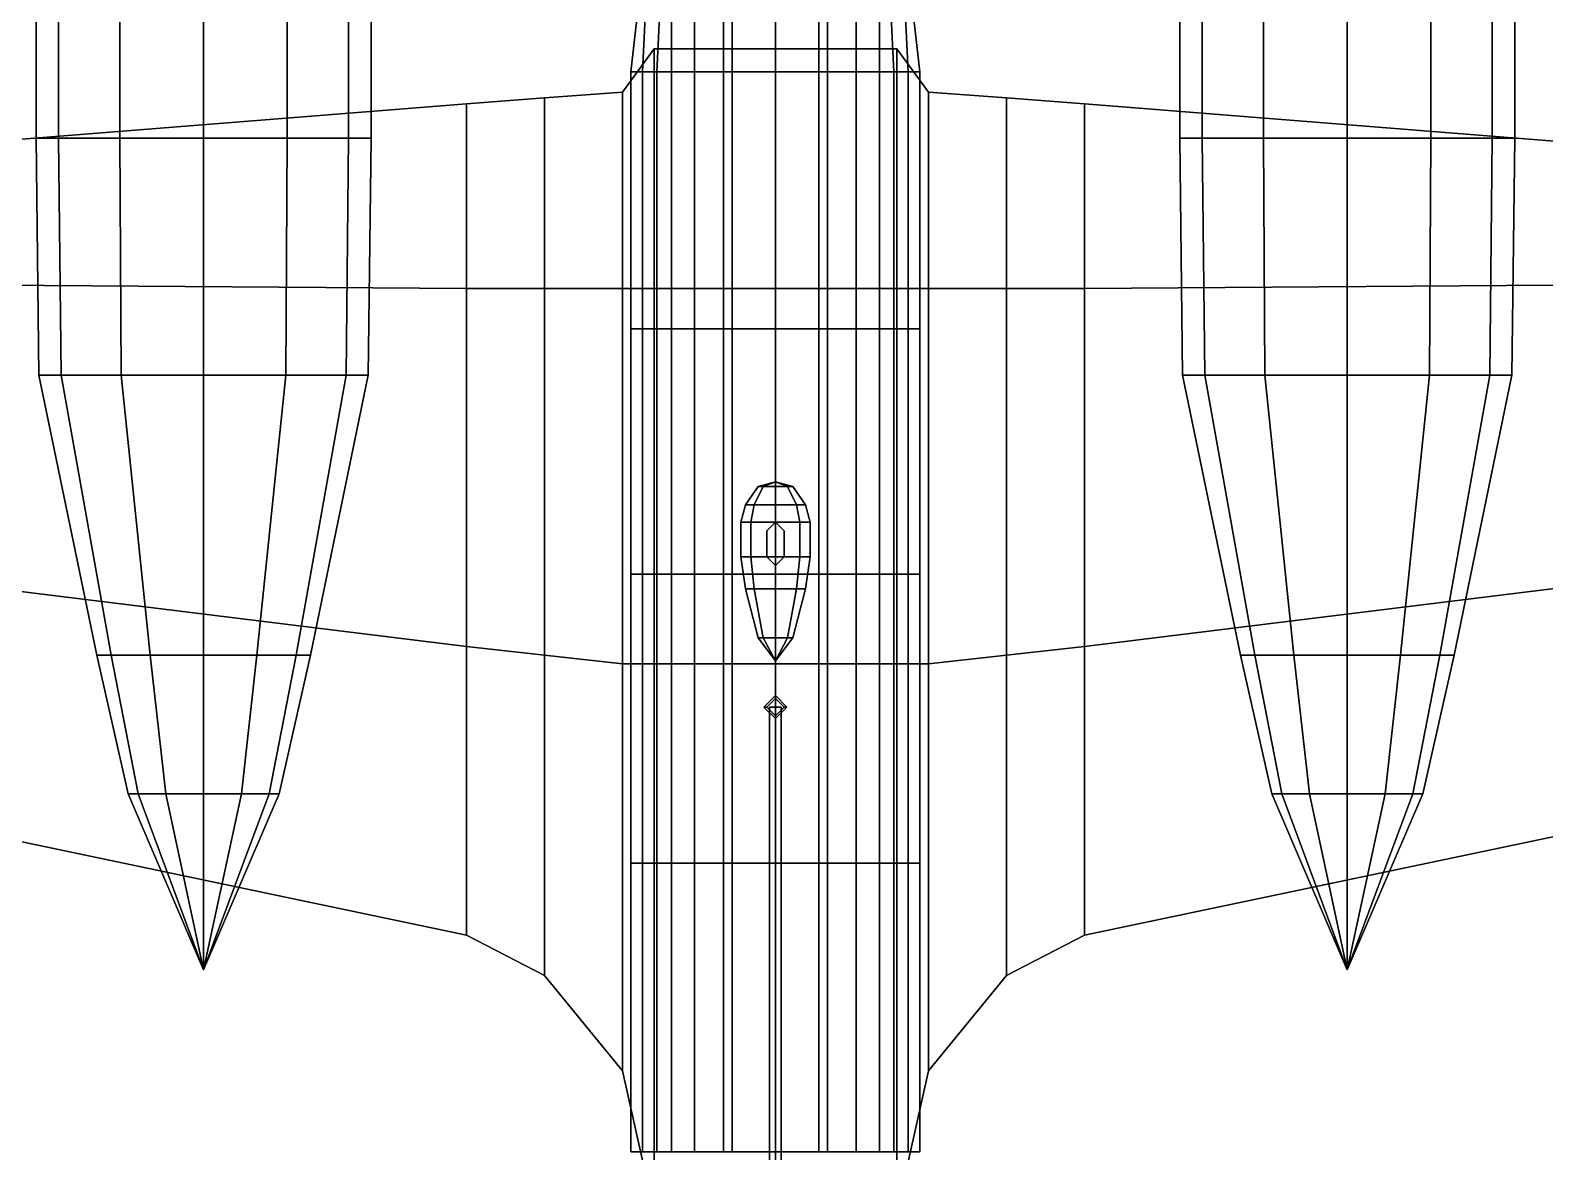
# Model space of a CAD drawing. Header units: millimetres. Extents: x -7.8 to 7.8, y -5.7 to 17.
# Drawn here: x -2.58 to 2.66, y -0.75 to 3.13 of the extents above; entities that cross this region are included whole.
import ezdxf

# ---------------------------------------------------------------- set-up
doc = ezdxf.new("R2010")
doc.units = ezdxf.units.MM
doc.layers.add('wing', color=5, linetype='Continuous')
doc.layers.add('wing2', color=1, linetype='Continuous')

msp = doc.modelspace()

# ---------------------------------------------------------------- linework, layer by layer
for points in [[(-0.5, 2.99, 0.08), (-0.41, 2.99, 0.45), (-0.38, 3.61, 0.31), (-0.43, 3.61, 0.1)], [(-0.46, 2.99, -0.43), (-0.5, 2.99, 0.08), (-0.43, 3.61, 0.1), (-0.43, 3.61, -0.21)], [(-0.36, 2.99, -0.55), (-0.46, 2.99, -0.43), (-0.43, 3.61, -0.21), (-0.36, 3.61, -0.43)], [(-0.41, 2.99, 0.45), (-0.28, 2.99, 0.7), (-0.28, 3.61, 0.48), (-0.38, 3.61, 0.31)], [(-0.18, 2.99, -0.66), (-0.36, 2.99, -0.55), (-0.36, 3.61, -0.43), (-0.18, 3.61, -0.53)], [(-0.28, 2.99, 0.7), (-0.15, 2.99, 0.82), (-0.15, 3.61, 0.55), (-0.28, 3.61, 0.48)], [(0, 2.99, -0.68), (-0.18, 2.99, -0.66), (-0.18, 3.61, -0.53), (0, 3.61, -0.56)], [(-0.15, 2.99, 0.82), (0, 2.99, 0.86), (0, 3.61, 0.57), (-0.15, 3.61, 0.55)], [(0, 3.61, -0.56), (0.18, 3.61, -0.53), (0.18, 2.99, -0.66), (0, 2.99, -0.68)], [(0.15, 3.61, 0.55), (0, 3.61, 0.57), (0, 2.99, 0.86), (0.15, 2.99, 0.82)], [(0.28, 3.61, 0.48), (0.15, 3.61, 0.55), (0.15, 2.99, 0.82), (0.28, 2.99, 0.7)], [(0.18, 3.61, -0.53), (0.36, 3.61, -0.43), (0.36, 2.99, -0.55), (0.18, 2.99, -0.66)], [(0.38, 3.61, 0.31), (0.28, 3.61, 0.48), (0.28, 2.99, 0.7), (0.41, 2.99, 0.45)], [(0.36, 3.61, -0.43), (0.43, 3.61, -0.21), (0.46, 2.99, -0.43), (0.36, 2.99, -0.55)], [(0.43, 3.61, 0.1), (0.38, 3.61, 0.31), (0.41, 2.99, 0.45), (0.5, 2.99, 0.08)], [(0.43, 3.61, -0.21), (0.43, 3.61, 0.1), (0.5, 2.99, 0.08), (0.46, 2.99, -0.43)], [(-0.5, 2.1, 0.04), (-0.41, 2.1, 0.41), (-0.41, 2.99, 0.45), (-0.5, 2.99, 0.08)], [(-0.46, 2.1, -0.47), (-0.5, 2.1, 0.04), (-0.5, 2.99, 0.08), (-0.46, 2.99, -0.43)], [(-0.36, 2.1, -0.59), (-0.46, 2.1, -0.47), (-0.46, 2.99, -0.43), (-0.36, 2.99, -0.55)], [(-0.41, 2.1, 0.41), (-0.28, 2.1, 0.7), (-0.28, 2.99, 0.7), (-0.41, 2.99, 0.45)], [(-0.18, 2.1, -0.7), (-0.36, 2.1, -0.59), (-0.36, 2.99, -0.55), (-0.18, 2.99, -0.66)], [(-0.28, 2.1, 0.7), (-0.15, 2.1, 0.87), (-0.15, 2.99, 0.82), (-0.28, 2.99, 0.7)], [(0, 2.1, -0.72), (-0.18, 2.1, -0.7), (-0.18, 2.99, -0.66), (0, 2.99, -0.68)], [(-0.15, 2.1, 0.87), (0, 2.1, 0.91), (0, 2.99, 0.86), (-0.15, 2.99, 0.82)], [(0.15, 2.99, 0.82), (0, 2.99, 0.86), (0, 2.1, 0.91), (0.15, 2.1, 0.87)], [(0, 2.99, -0.68), (0.18, 2.99, -0.66), (0.18, 2.1, -0.7), (0, 2.1, -0.72)], [(0.28, 2.99, 0.7), (0.15, 2.99, 0.82), (0.15, 2.1, 0.87), (0.28, 2.1, 0.7)], [(0.18, 2.99, -0.66), (0.36, 2.99, -0.55), (0.36, 2.1, -0.59), (0.18, 2.1, -0.7)], [(0.41, 2.99, 0.45), (0.28, 2.99, 0.7), (0.28, 2.1, 0.7), (0.41, 2.1, 0.41)], [(0.36, 2.99, -0.55), (0.46, 2.99, -0.43), (0.46, 2.1, -0.47), (0.36, 2.1, -0.59)], [(0.5, 2.99, 0.08), (0.41, 2.99, 0.45), (0.41, 2.1, 0.41), (0.5, 2.1, 0.04)], [(0.46, 2.99, -0.43), (0.5, 2.99, 0.08), (0.5, 2.1, 0.04), (0.46, 2.1, -0.47)], [(-0.5, 1.25, 0.04), (-0.41, 1.25, 0.41), (-0.41, 2.1, 0.41), (-0.5, 2.1, 0.04)], [(-0.46, 1.25, -0.47), (-0.5, 1.25, 0.04), (-0.5, 2.1, 0.04), (-0.46, 2.1, -0.47)], [(-0.36, 1.25, -0.59), (-0.46, 1.25, -0.47), (-0.46, 2.1, -0.47), (-0.36, 2.1, -0.59)], [(-0.41, 1.25, 0.41), (-0.28, 1.25, 0.7), (-0.28, 2.1, 0.7), (-0.41, 2.1, 0.41)], [(-0.18, 1.25, -0.7), (-0.36, 1.25, -0.59), (-0.36, 2.1, -0.59), (-0.18, 2.1, -0.7)], [(-0.28, 1.25, 0.7), (-0.15, 1.25, 0.87), (-0.15, 2.1, 0.87), (-0.28, 2.1, 0.7)], [(0, 1.25, -0.72), (-0.18, 1.25, -0.7), (-0.18, 2.1, -0.7), (0, 2.1, -0.72)], [(-0.15, 1.25, 0.87), (0, 1.25, 0.91), (0, 2.1, 0.91), (-0.15, 2.1, 0.87)], [(0, 2.1, -0.72), (0.18, 2.1, -0.7), (0.18, 1.25, -0.7), (0, 1.25, -0.72)], [(0.15, 2.1, 0.87), (0, 2.1, 0.91), (0, 1.25, 0.91), (0.15, 1.25, 0.87)], [(0.28, 2.1, 0.7), (0.15, 2.1, 0.87), (0.15, 1.25, 0.87), (0.28, 1.25, 0.7)], [(0.18, 2.1, -0.7), (0.36, 2.1, -0.59), (0.36, 1.25, -0.59), (0.18, 1.25, -0.7)], [(0.41, 2.1, 0.41), (0.28, 2.1, 0.7), (0.28, 1.25, 0.7), (0.41, 1.25, 0.41)], [(0.36, 2.1, -0.59), (0.46, 2.1, -0.47), (0.46, 1.25, -0.47), (0.36, 1.25, -0.59)], [(0.5, 2.1, 0.04), (0.41, 2.1, 0.41), (0.41, 1.25, 0.41), (0.5, 1.25, 0.04)], [(0.46, 2.1, -0.47), (0.5, 2.1, 0.04), (0.5, 1.25, 0.04), (0.46, 1.25, -0.47)], [(-0.06, 1.5539, 1.11), (-0.1039, 1.49, 1.11), (-0.0735, 1.49, 1.1835), (-0.0424, 1.5539, 1.1524)], [(-0.0424, 1.5539, 1.0676), (-0.0735, 1.49, 1.0365), (-0.1039, 1.49, 1.11), (-0.06, 1.5539, 1.11)], [(-0.0424, 1.5539, 1.1524), (-0.0735, 1.49, 1.1835), (0, 1.49, 1.2139), (0, 1.5539, 1.17)], [(0, 1.5539, 1.05), (0, 1.49, 1.0061), (-0.0735, 1.49, 1.0365), (-0.0424, 1.5539, 1.0676)], [(0, 1.57, 1.11), (-0.06, 1.5539, 1.11), (-0.0424, 1.5539, 1.1524), (0, 1.57, 1.11)], [(0, 1.57, 1.11), (-0.0424, 1.5539, 1.0676), (-0.06, 1.5539, 1.11), (0, 1.57, 1.11)], [(0, 1.57, 1.11), (-0.0424, 1.5539, 1.1524), (0, 1.5539, 1.17), (0, 1.57, 1.11)], [(0, 1.57, 1.11), (0, 1.5539, 1.05), (-0.0424, 1.5539, 1.0676), (0, 1.57, 1.11)], [(0, 1.57, 1.11), (0, 1.5539, 1.17), (0.0424, 1.5539, 1.1524), (0, 1.57, 1.11)], [(0, 1.57, 1.11), (0.0424, 1.5539, 1.1524), (0.06, 1.5539, 1.11), (0, 1.57, 1.11)], [(0, 1.57, 1.11), (0.06, 1.5539, 1.11), (0.0424, 1.5539, 1.0676), (0, 1.57, 1.11)], [(0, 1.57, 1.11), (0.0424, 1.5539, 1.0676), (0, 1.5539, 1.05), (0, 1.57, 1.11)], [(0, 1.5539, 1.17), (0, 1.49, 1.2139), (0.0735, 1.49, 1.1835), (0.0424, 1.5539, 1.1524)], [(0.0424, 1.5539, 1.0676), (0.0735, 1.49, 1.0365), (0, 1.49, 1.0061), (0, 1.5539, 1.05)], [(0.0424, 1.5539, 1.1524), (0.0735, 1.49, 1.1835), (0.1039, 1.49, 1.11), (0.06, 1.5539, 1.11)], [(0.06, 1.5539, 1.11), (0.1039, 1.49, 1.11), (0.0735, 1.49, 1.0365), (0.0424, 1.5539, 1.0676)], [(-0.1039, 1.49, 1.11), (-0.12, 1.43, 1.11), (-0.0849, 1.43, 1.1949), (-0.0735, 1.49, 1.1835)], [(-0.0735, 1.49, 1.0365), (-0.0849, 1.43, 1.0251), (-0.12, 1.43, 1.11), (-0.1039, 1.49, 1.11)], [(-0.0735, 1.49, 1.1835), (-0.0849, 1.43, 1.1949), (0, 1.43, 1.23), (0, 1.49, 1.2139)], [(0, 1.49, 1.0061), (0, 1.43, 0.99), (-0.0849, 1.43, 1.0251), (-0.0735, 1.49, 1.0365)], [(0, 1.49, 1.2139), (0, 1.43, 1.23), (0.0849, 1.43, 1.1949), (0.0735, 1.49, 1.1835)], [(0.0735, 1.49, 1.0365), (0.0849, 1.43, 1.0251), (0, 1.43, 0.99), (0, 1.49, 1.0061)], [(0.0735, 1.49, 1.1835), (0.0849, 1.43, 1.1949), (0.12, 1.43, 1.11), (0.1039, 1.49, 1.11)], [(0.1039, 1.49, 1.11), (0.12, 1.43, 1.11), (0.0849, 1.43, 1.0251), (0.0735, 1.49, 1.0365)], [(-0.0849, 1.43, 1.1949), (-0.12, 1.43, 1.11), (-0.12, 1.31, 1.11), (-0.0849, 1.31, 1.1949)], [(-0.12, 1.43, 1.11), (-0.0849, 1.43, 1.0251), (-0.0849, 1.31, 1.0251), (-0.12, 1.31, 1.11)], [(0, 1.43, 1.23), (-0.0849, 1.43, 1.1949), (-0.0849, 1.31, 1.1949), (0, 1.31, 1.23)], [(-0.0849, 1.43, 1.0251), (0, 1.43, 0.99), (0, 1.31, 0.99), (-0.0849, 1.31, 1.0251)], [(0, 1.43, 0.9), (-0.03, 1.4, 0.9), (-0.03, 1.4, 1.01), (0, 1.43, 0.99)], [(0.0849, 1.43, 1.1949), (0, 1.43, 1.23), (0, 1.31, 1.23), (0.0849, 1.31, 1.1949)], [(0, 1.43, 0.99), (0.0849, 1.43, 1.0251), (0.0849, 1.31, 1.0251), (0, 1.31, 0.99)], [(0.03, 1.4, 0.9), (0, 1.43, 0.9), (0, 1.43, 0.99), (0.03, 1.4, 1.01)], [(0.12, 1.43, 1.11), (0.0849, 1.43, 1.1949), (0.0849, 1.31, 1.1949), (0.12, 1.31, 1.11)], [(0.0849, 1.43, 1.0251), (0.12, 1.43, 1.11), (0.12, 1.31, 1.11), (0.0849, 1.31, 1.0251)], [(-0.03, 1.4, 0.9), (-0.03, 1.31, 0.9), (-0.03, 1.31, 1.01), (-0.03, 1.4, 1.01)], [(0.03, 1.31, 0.9), (0.03, 1.4, 0.9), (0.03, 1.4, 1.01), (0.03, 1.31, 1.01)], [(-0.1039, 1.2, 1.11), (-0.12, 1.31, 1.11), (-0.0849, 1.31, 1.0251), (-0.0735, 1.2, 1.0365)], [(-0.0735, 1.2, 1.1835), (-0.0849, 1.31, 1.1949), (-0.12, 1.31, 1.11), (-0.1039, 1.2, 1.11)], [(-0.0735, 1.2, 1.0365), (-0.0849, 1.31, 1.0251), (0, 1.31, 0.99), (0, 1.2, 1.0061)], [(0, 1.2, 1.2139), (0, 1.31, 1.23), (-0.0849, 1.31, 1.1949), (-0.0735, 1.2, 1.1835)], [(-0.03, 1.31, 0.9), (0, 1.28, 0.9), (0, 1.28, 0.9944), (-0.03, 1.31, 1.01)], [(0, 1.2, 1.0061), (0, 1.31, 0.99), (0.0849, 1.31, 1.0251), (0.0735, 1.2, 1.0365)], [(0.0735, 1.2, 1.1835), (0.0849, 1.31, 1.1949), (0, 1.31, 1.23), (0, 1.2, 1.2139)], [(0, 1.28, 0.9), (0.03, 1.31, 0.9), (0.03, 1.31, 1.01), (0, 1.28, 0.9944)], [(0.0735, 1.2, 1.0365), (0.0849, 1.31, 1.0251), (0.12, 1.31, 1.11), (0.1039, 1.2, 1.11)], [(0.1039, 1.2, 1.11), (0.12, 1.31, 1.11), (0.0849, 1.31, 1.1949), (0.0735, 1.2, 1.1835)], [(-0.5, 0.25, 0.05), (-0.41, 0.25, 0.41), (-0.41, 1.25, 0.41), (-0.5, 1.25, 0.04)], [(-0.46, 0.25, -0.39), (-0.5, 0.25, 0.05), (-0.5, 1.25, 0.04), (-0.46, 1.25, -0.47)], [(-0.36, 0.25, -0.51), (-0.46, 0.25, -0.39), (-0.46, 1.25, -0.47), (-0.36, 1.25, -0.59)], [(-0.41, 0.25, 0.41), (-0.28, 0.25, 0.7), (-0.28, 1.25, 0.7), (-0.41, 1.25, 0.41)], [(-0.18, 0.25, -0.62), (-0.36, 0.25, -0.51), (-0.36, 1.25, -0.59), (-0.18, 1.25, -0.7)], [(-0.28, 0.25, 0.7), (-0.15, 0.25, 0.8), (-0.15, 1.25, 0.87), (-0.28, 1.25, 0.7)], [(0, 0.25, -0.64), (-0.18, 0.25, -0.62), (-0.18, 1.25, -0.7), (0, 1.25, -0.72)], [(-0.15, 0.25, 0.8), (0, 0.25, 0.85), (0, 1.25, 0.91), (-0.15, 1.25, 0.87)], [(0.15, 1.25, 0.87), (0, 1.25, 0.91), (0, 0.25, 0.85), (0.15, 0.25, 0.8)], [(0, 1.25, -0.72), (0.18, 1.25, -0.7), (0.18, 0.25, -0.62), (0, 0.25, -0.64)], [(0.28, 1.25, 0.7), (0.15, 1.25, 0.87), (0.15, 0.25, 0.8), (0.28, 0.25, 0.7)], [(0.18, 1.25, -0.7), (0.36, 1.25, -0.59), (0.36, 0.25, -0.51), (0.18, 0.25, -0.62)], [(0.41, 1.25, 0.41), (0.28, 1.25, 0.7), (0.28, 0.25, 0.7), (0.41, 0.25, 0.41)], [(0.36, 1.25, -0.59), (0.46, 1.25, -0.47), (0.46, 0.25, -0.39), (0.36, 0.25, -0.51)], [(0.5, 1.25, 0.04), (0.41, 1.25, 0.41), (0.41, 0.25, 0.41), (0.5, 0.25, 0.05)], [(0.46, 1.25, -0.47), (0.5, 1.25, 0.04), (0.5, 0.25, 0.05), (0.46, 0.25, -0.39)], [(-0.06, 1.03, 1.11), (-0.1039, 1.2, 1.11), (-0.0735, 1.2, 1.0365), (-0.0424, 1.03, 1.0676)], [(-0.0424, 1.03, 1.1524), (-0.0735, 1.2, 1.1835), (-0.1039, 1.2, 1.11), (-0.06, 1.03, 1.11)], [(-0.0424, 1.03, 1.0676), (-0.0735, 1.2, 1.0365), (0, 1.2, 1.0061), (0, 1.03, 1.05)], [(0, 1.03, 1.17), (0, 1.2, 1.2139), (-0.0735, 1.2, 1.1835), (-0.0424, 1.03, 1.1524)], [(0, 1.03, 1.05), (0, 1.2, 1.0061), (0.0735, 1.2, 1.0365), (0.0424, 1.03, 1.0676)], [(0.0424, 1.03, 1.1524), (0.0735, 1.2, 1.1835), (0, 1.2, 1.2139), (0, 1.03, 1.17)], [(0.0424, 1.03, 1.0676), (0.0735, 1.2, 1.0365), (0.1039, 1.2, 1.11), (0.06, 1.03, 1.11)], [(0.06, 1.03, 1.11), (0.1039, 1.2, 1.11), (0.0735, 1.2, 1.1835), (0.0424, 1.03, 1.1524)], [(0, 0.95, 1.11), (-0.06, 1.03, 1.11), (-0.0424, 1.03, 1.0676), (0, 0.95, 1.11)], [(0, 0.95, 1.11), (-0.0424, 1.03, 1.1524), (-0.06, 1.03, 1.11), (0, 0.95, 1.11)], [(0, 0.95, 1.11), (-0.0424, 1.03, 1.0676), (0, 1.03, 1.05), (0, 0.95, 1.11)], [(0, 0.95, 1.11), (0, 1.03, 1.17), (-0.0424, 1.03, 1.1524), (0, 0.95, 1.11)], [(0, 0.95, 1.11), (0, 1.03, 1.05), (0.0424, 1.03, 1.0676), (0, 0.95, 1.11)], [(0, 0.95, 1.11), (0.0424, 1.03, 1.0676), (0.06, 1.03, 1.11), (0, 0.95, 1.11)], [(0, 0.95, 1.11), (0.06, 1.03, 1.11), (0.0424, 1.03, 1.1524), (0, 0.95, 1.11)], [(0, 0.95, 1.11), (0.0424, 1.03, 1.1524), (0, 1.03, 1.17), (0, 0.95, 1.11)], [(0, 0.83, 0.87), (-0.04, 0.79, 0.87), (-0.03, 0.79, 1.59), (0, 0.82, 1.59)], [(-0.04, 0.79, 0.87), (0, 0.75, 0.87), (0, 0.76, 1.59), (-0.03, 0.79, 1.59)], [(0, 0.82, 1.59), (-0.03, 0.79, 1.59), (0, 0.76, 1.59), (0.03, 0.79, 1.59)], [(0, 0.79, 1.59), (-0.02, 0.79, 1.57), (-0.02, -4.5, 1.61), (0, -4.51, 1.63)], [(-0.02, 0.79, 1.57), (0, 0.79, 1.55), (0, -4.48, 1.59), (-0.02, -4.5, 1.61)], [(0.04, 0.79, 0.87), (0, 0.83, 0.87), (0, 0.82, 1.59), (0.03, 0.79, 1.59)], [(0, 0.75, 0.87), (0.04, 0.79, 0.87), (0.03, 0.79, 1.59), (0, 0.76, 1.59)], [(0.02, 0.79, 1.57), (0, 0.79, 1.59), (0, -4.51, 1.63), (0.02, -4.5, 1.61)], [(0, 0.79, 1.55), (0.02, 0.79, 1.57), (0.02, -4.5, 1.61), (0, -4.48, 1.59)], [(-0.5, -0.75, 0.05), (-0.41, -0.75, 0.36), (-0.41, 0.25, 0.41), (-0.5, 0.25, 0.05)], [(-0.46, -0.75, -0.39), (-0.5, -0.75, 0.05), (-0.5, 0.25, 0.05), (-0.46, 0.25, -0.39)], [(-0.36, -0.75, -0.51), (-0.46, -0.75, -0.39), (-0.46, 0.25, -0.39), (-0.36, 0.25, -0.51)], [(-0.41, -0.75, 0.36), (-0.28, -0.75, 0.57), (-0.28, 0.25, 0.7), (-0.41, 0.25, 0.41)], [(-0.18, -0.75, -0.62), (-0.36, -0.75, -0.51), (-0.36, 0.25, -0.51), (-0.18, 0.25, -0.62)], [(-0.28, -0.75, 0.57), (-0.15, -0.75, 0.65), (-0.15, 0.25, 0.8), (-0.28, 0.25, 0.7)], [(0, -0.75, -0.64), (-0.18, -0.75, -0.62), (-0.18, 0.25, -0.62), (0, 0.25, -0.64)], [(-0.15, -0.75, 0.65), (0, -0.75, 0.68), (0, 0.25, 0.85), (-0.15, 0.25, 0.8)], [(0, 0.25, -0.64), (0.18, 0.25, -0.62), (0.18, -0.75, -0.62), (0, -0.75, -0.64)], [(0.15, 0.25, 0.8), (0, 0.25, 0.85), (0, -0.75, 0.68), (0.15, -0.75, 0.65)], [(0.28, 0.25, 0.7), (0.15, 0.25, 0.8), (0.15, -0.75, 0.65), (0.28, -0.75, 0.57)], [(0.18, 0.25, -0.62), (0.36, 0.25, -0.51), (0.36, -0.75, -0.51), (0.18, -0.75, -0.62)], [(0.41, 0.25, 0.41), (0.28, 0.25, 0.7), (0.28, -0.75, 0.57), (0.41, -0.75, 0.36)], [(0.36, 0.25, -0.51), (0.46, 0.25, -0.39), (0.46, -0.75, -0.39), (0.36, -0.75, -0.51)], [(0.5, 0.25, 0.05), (0.41, 0.25, 0.41), (0.41, -0.75, 0.36), (0.5, -0.75, 0.05)], [(0.46, 0.25, -0.39), (0.5, 0.25, 0.05), (0.5, -0.75, 0.05), (0.46, -0.75, -0.39)]]:
    msp.add_3dface(points)
at = {"layer": 'wing'}
for points in [[(1.4777, 3.55, 0.05), (1.4, 3.55, -0.24), (1.4, 2.76, -0.24), (1.4777, 2.76, 0.05)], [(1.4, 3.55, -0.24), (1.4777, 3.55, -0.53), (1.4777, 2.76, -0.53), (1.4, 2.76, -0.24)], [(1.69, 3.55, 0.2623), (1.4777, 3.55, 0.05), (1.4777, 2.76, 0.05), (1.69, 2.76, 0.2623)], [(1.4777, 3.55, -0.53), (1.69, 3.55, -0.7423), (1.69, 2.76, -0.7423), (1.4777, 2.76, -0.53)], [(1.98, 3.55, 0.34), (1.69, 3.55, 0.2623), (1.69, 2.76, 0.2623), (1.98, 2.76, 0.34)], [(1.69, 3.55, -0.7423), (1.98, 3.55, -0.82), (1.98, 2.76, -0.82), (1.69, 2.76, -0.7423)], [(2.27, 3.55, 0.2623), (1.98, 3.55, 0.34), (1.98, 2.76, 0.34), (2.27, 2.76, 0.2623)], [(1.98, 3.55, -0.82), (2.27, 3.55, -0.7423), (2.27, 2.76, -0.7423), (1.98, 2.76, -0.82)], [(2.4823, 3.55, 0.05), (2.27, 3.55, 0.2623), (2.27, 2.76, 0.2623), (2.4823, 2.76, 0.05)], [(2.27, 3.55, -0.7423), (2.4823, 3.55, -0.53), (2.4823, 2.76, -0.53), (2.27, 2.76, -0.7423)], [(2.56, 3.55, -0.24), (2.4823, 3.55, 0.05), (2.4823, 2.76, 0.05), (2.56, 2.76, -0.24)], [(2.4823, 3.55, -0.53), (2.56, 3.55, -0.24), (2.56, 2.76, -0.24), (2.4823, 2.76, -0.53)], [(0, 2.24, -0.02), (0.42, 2.24, -0.02), (0.42, 3.07, -0.31), (0, 3.07, -0.29)], [(0, 3.07, -0.29), (0.42, 3.07, -0.31), (0.42, 2.24, -0.57), (0, 2.24, -0.51)], [(0.42, 2.24, -0.02), (0.53, 2.24, -0.07), (0.53, 2.92, -0.29), (0.42, 3.07, -0.31)], [(0.42, 3.07, -0.31), (0.53, 2.92, -0.29), (0.53, 2.24, -0.51), (0.42, 2.24, -0.57)], [(0.53, 2.24, -0.07), (0.8, 2.24, -0.05), (0.8, 2.9, -0.25), (0.53, 2.92, -0.29)], [(0.53, 2.92, -0.29), (0.8, 2.9, -0.25), (0.8, 2.24, -0.47), (0.53, 2.24, -0.51)], [(0.8, 2.24, -0.05), (1.07, 2.24, -0.02), (1.07, 2.88, -0.23), (0.8, 2.9, -0.25)], [(0.8, 2.9, -0.25), (1.07, 2.88, -0.23), (1.07, 2.24, -0.42), (0.8, 2.24, -0.47)], [(1.07, 2.24, -0.02), (3.83, 2.26, 0.21), (3.83, 2.66, 0.06), (1.07, 2.88, -0.23)], [(1.07, 2.88, -0.23), (3.83, 2.66, 0.06), (3.83, 2.26, -0.08), (1.07, 2.24, -0.42)], [(1.4777, 2.76, 0.05), (1.4, 2.76, -0.24), (1.41, 1.94, -0.24), (1.4864, 1.94, 0.045)], [(1.4, 2.76, -0.24), (1.4777, 2.76, -0.53), (1.4864, 1.94, -0.525), (1.41, 1.94, -0.24)], [(1.69, 2.76, 0.2623), (1.4777, 2.76, 0.05), (1.4864, 1.94, 0.045), (1.695, 1.94, 0.2536)], [(1.4777, 2.76, -0.53), (1.69, 2.76, -0.7423), (1.695, 1.94, -0.7336), (1.4864, 1.94, -0.525)], [(1.98, 2.76, 0.34), (1.69, 2.76, 0.2623), (1.695, 1.94, 0.2536), (1.98, 1.94, 0.33)], [(1.69, 2.76, -0.7423), (1.98, 2.76, -0.82), (1.98, 1.94, -0.81), (1.695, 1.94, -0.7336)], [(2.27, 2.76, 0.2623), (1.98, 2.76, 0.34), (1.98, 1.94, 0.33), (2.265, 1.94, 0.2536)], [(1.98, 2.76, -0.82), (2.27, 2.76, -0.7423), (2.265, 1.94, -0.7336), (1.98, 1.94, -0.81)], [(2.4823, 2.76, 0.05), (2.27, 2.76, 0.2623), (2.265, 1.94, 0.2536), (2.4736, 1.94, 0.045)], [(2.27, 2.76, -0.7423), (2.4823, 2.76, -0.53), (2.4736, 1.94, -0.525), (2.265, 1.94, -0.7336)], [(2.56, 2.76, -0.24), (2.4823, 2.76, 0.05), (2.4736, 1.94, 0.045), (2.55, 1.94, -0.24)], [(2.4823, 2.76, -0.53), (2.56, 2.76, -0.24), (2.55, 1.94, -0.24), (2.4736, 1.94, -0.525)], [(1.07, 1, -0.02), (3.83, 1.34, 0.21), (3.83, 2.26, 0.21), (1.07, 2.24, -0.02)], [(3.83, 2.26, -0.08), (3.83, 1.34, -0.08), (1.07, 1, -0.42), (1.07, 2.24, -0.42)], [(0, 0.94, -0.02), (0.42, 0.94, -0.02), (0.42, 2.24, -0.02), (0, 2.24, -0.02)], [(0.42, 2.24, -0.57), (0.42, 0.94, -0.57), (0, 0.94, -0.51), (0, 2.24, -0.51)], [(0.42, 0.94, -0.02), (0.53, 0.94, -0.07), (0.53, 2.24, -0.07), (0.42, 2.24, -0.02)], [(0.53, 2.24, -0.51), (0.53, 0.94, -0.51), (0.42, 0.94, -0.57), (0.42, 2.24, -0.57)], [(0.53, 0.94, -0.07), (0.8, 0.97, -0.05), (0.8, 2.24, -0.05), (0.53, 2.24, -0.07)], [(0.8, 2.24, -0.47), (0.8, 0.97, -0.47), (0.53, 0.94, -0.51), (0.53, 2.24, -0.51)], [(0.8, 0.97, -0.05), (1.07, 1, -0.02), (1.07, 2.24, -0.02), (0.8, 2.24, -0.05)], [(1.07, 2.24, -0.42), (1.07, 1, -0.42), (0.8, 0.97, -0.47), (0.8, 2.24, -0.47)], [(1.4864, 1.94, 0.045), (1.41, 1.94, -0.24), (1.61, 0.97, -0.24), (1.6596, 0.97, -0.055)], [(1.41, 1.94, -0.24), (1.4864, 1.94, -0.525), (1.6596, 0.97, -0.425), (1.61, 0.97, -0.24)], [(1.695, 1.94, 0.2536), (1.4864, 1.94, 0.045), (1.6596, 0.97, -0.055), (1.795, 0.97, 0.0804)], [(1.4864, 1.94, -0.525), (1.695, 1.94, -0.7336), (1.795, 0.97, -0.5604), (1.6596, 0.97, -0.425)], [(1.98, 1.94, 0.33), (1.695, 1.94, 0.2536), (1.795, 0.97, 0.0804), (1.98, 0.97, 0.13)], [(1.695, 1.94, -0.7336), (1.98, 1.94, -0.81), (1.98, 0.97, -0.61), (1.795, 0.97, -0.5604)], [(2.265, 1.94, 0.2536), (1.98, 1.94, 0.33), (1.98, 0.97, 0.13), (2.165, 0.97, 0.0804)], [(1.98, 1.94, -0.81), (2.265, 1.94, -0.7336), (2.165, 0.97, -0.5604), (1.98, 0.97, -0.61)], [(2.4736, 1.94, 0.045), (2.265, 1.94, 0.2536), (2.165, 0.97, 0.0804), (2.3004, 0.97, -0.055)], [(2.265, 1.94, -0.7336), (2.4736, 1.94, -0.525), (2.3004, 0.97, -0.425), (2.165, 0.97, -0.5604)], [(2.55, 1.94, -0.24), (2.4736, 1.94, 0.045), (2.3004, 0.97, -0.055), (2.35, 0.97, -0.24)], [(2.4736, 1.94, -0.525), (2.55, 1.94, -0.24), (2.35, 0.97, -0.24), (2.3004, 0.97, -0.425)], [(1.07, 0, -0.23), (3.83, 0.58, 0.06), (3.83, 1.34, 0.21), (1.07, 1, -0.02)], [(1.07, 1, -0.42), (3.83, 1.34, -0.08), (3.83, 0.58, 0.06), (1.07, 0, -0.23)], [(0.8, -0.14, -0.25), (1.07, 0, -0.23), (1.07, 1, -0.02), (0.8, 0.97, -0.05)], [(0.8, 0.97, -0.47), (1.07, 1, -0.42), (1.07, 0, -0.23), (0.8, -0.14, -0.25)], [(0.53, -0.47, -0.29), (0.8, -0.14, -0.25), (0.8, 0.97, -0.05), (0.53, 0.94, -0.07)], [(0.53, 0.94, -0.51), (0.8, 0.97, -0.47), (0.8, -0.14, -0.25), (0.53, -0.47, -0.29)], [(1.7184, 0.49, -0.24), (1.61, 0.97, -0.24), (1.6596, 0.97, -0.425), (1.7534, 0.49, -0.3708)], [(1.7534, 0.49, -0.1092), (1.6596, 0.97, -0.055), (1.61, 0.97, -0.24), (1.7184, 0.49, -0.24)], [(1.7534, 0.49, -0.3708), (1.6596, 0.97, -0.425), (1.795, 0.97, -0.5604), (1.8492, 0.49, -0.4666)], [(1.8492, 0.49, -0.0134), (1.795, 0.97, 0.0804), (1.6596, 0.97, -0.055), (1.7534, 0.49, -0.1092)], [(1.8492, 0.49, -0.4666), (1.795, 0.97, -0.5604), (1.98, 0.97, -0.61), (1.98, 0.49, -0.5016)], [(1.98, 0.49, 0.0216), (1.98, 0.97, 0.13), (1.795, 0.97, 0.0804), (1.8492, 0.49, -0.0134)], [(1.98, 0.49, -0.5016), (1.98, 0.97, -0.61), (2.165, 0.97, -0.5604), (2.1108, 0.49, -0.4666)], [(2.1108, 0.49, -0.0134), (2.165, 0.97, 0.0804), (1.98, 0.97, 0.13), (1.98, 0.49, 0.0216)], [(2.1108, 0.49, -0.4666), (2.165, 0.97, -0.5604), (2.3004, 0.97, -0.425), (2.2066, 0.49, -0.3708)], [(2.2066, 0.49, -0.1092), (2.3004, 0.97, -0.055), (2.165, 0.97, 0.0804), (2.1108, 0.49, -0.0134)], [(2.2066, 0.49, -0.3708), (2.3004, 0.97, -0.425), (2.35, 0.97, -0.24), (2.2416, 0.49, -0.24)], [(2.2416, 0.49, -0.24), (2.35, 0.97, -0.24), (2.3004, 0.97, -0.055), (2.2066, 0.49, -0.1092)], [(0, -0.96, -0.29), (0.42, -0.96, -0.31), (0.42, 0.94, -0.02), (0, 0.94, -0.02)], [(0, 0.94, -0.51), (0.42, 0.94, -0.57), (0.42, -0.96, -0.31), (0, -0.96, -0.29)], [(0.42, -0.96, -0.31), (0.53, -0.47, -0.29), (0.53, 0.94, -0.07), (0.42, 0.94, -0.02)], [(0.42, 0.94, -0.57), (0.53, 0.94, -0.51), (0.53, -0.47, -0.29), (0.42, -0.96, -0.31)], [(1.98, -0.12, -0.24), (1.7184, 0.49, -0.24), (1.7534, 0.49, -0.3708), (1.98, -0.12, -0.24)], [(1.98, -0.12, -0.24), (1.7534, 0.49, -0.1092), (1.7184, 0.49, -0.24), (1.98, -0.12, -0.24)], [(1.98, -0.12, -0.24), (1.7534, 0.49, -0.3708), (1.8492, 0.49, -0.4666), (1.98, -0.12, -0.24)], [(1.98, -0.12, -0.24), (1.8492, 0.49, -0.0134), (1.7534, 0.49, -0.1092), (1.98, -0.12, -0.24)], [(1.98, -0.12, -0.24), (1.8492, 0.49, -0.4666), (1.98, 0.49, -0.5016), (1.98, -0.12, -0.24)], [(1.98, -0.12, -0.24), (1.98, 0.49, 0.0216), (1.8492, 0.49, -0.0134), (1.98, -0.12, -0.24)], [(1.98, -0.12, -0.24), (1.98, 0.49, -0.5016), (2.1108, 0.49, -0.4666), (1.98, -0.12, -0.24)], [(1.98, -0.12, -0.24), (2.1108, 0.49, -0.4666), (2.2066, 0.49, -0.3708), (1.98, -0.12, -0.24)], [(1.98, -0.12, -0.24), (2.2066, 0.49, -0.3708), (2.2416, 0.49, -0.24), (1.98, -0.12, -0.24)], [(1.98, -0.12, -0.24), (2.2416, 0.49, -0.24), (2.2066, 0.49, -0.1092), (1.98, -0.12, -0.24)], [(1.98, -0.12, -0.24), (2.2066, 0.49, -0.1092), (2.1108, 0.49, -0.0134), (1.98, -0.12, -0.24)], [(1.98, -0.12, -0.24), (2.1108, 0.49, -0.0134), (1.98, 0.49, 0.0216), (1.98, -0.12, -0.24)]]:
    msp.add_3dface(points, dxfattribs=at)
at = {"layer": 'wing2'}
for points in [[(-2.4823, 3.55, -0.53), (-2.56, 3.55, -0.24), (-2.56, 2.76, -0.24), (-2.4823, 2.76, -0.53)], [(-2.56, 3.55, -0.24), (-2.4823, 3.55, 0.05), (-2.4823, 2.76, 0.05), (-2.56, 2.76, -0.24)], [(-2.27, 3.55, -0.7423), (-2.4823, 3.55, -0.53), (-2.4823, 2.76, -0.53), (-2.27, 2.76, -0.7423)], [(-2.4823, 3.55, 0.05), (-2.27, 3.55, 0.2623), (-2.27, 2.76, 0.2623), (-2.4823, 2.76, 0.05)], [(-1.98, 3.55, -0.82), (-2.27, 3.55, -0.7423), (-2.27, 2.76, -0.7423), (-1.98, 2.76, -0.82)], [(-2.27, 3.55, 0.2623), (-1.98, 3.55, 0.34), (-1.98, 2.76, 0.34), (-2.27, 2.76, 0.2623)], [(-1.69, 3.55, -0.7423), (-1.98, 3.55, -0.82), (-1.98, 2.76, -0.82), (-1.69, 2.76, -0.7423)], [(-1.98, 3.55, 0.34), (-1.69, 3.55, 0.2623), (-1.69, 2.76, 0.2623), (-1.98, 2.76, 0.34)], [(-1.69, 3.55, 0.2623), (-1.4777, 3.55, 0.05), (-1.4777, 2.76, 0.05), (-1.69, 2.76, 0.2623)], [(-1.4777, 3.55, -0.53), (-1.69, 3.55, -0.7423), (-1.69, 2.76, -0.7423), (-1.4777, 2.76, -0.53)], [(-1.4, 3.55, -0.24), (-1.4777, 3.55, -0.53), (-1.4777, 2.76, -0.53), (-1.4, 2.76, -0.24)], [(-1.4777, 3.55, 0.05), (-1.4, 3.55, -0.24), (-1.4, 2.76, -0.24), (-1.4777, 2.76, 0.05)], [(-0.42, 3.07, -0.31), (-0.53, 2.92, -0.29), (-0.53, 2.24, -0.51), (-0.42, 2.24, -0.57)], [(-0.42, 2.24, -0.02), (-0.53, 2.24, -0.07), (-0.53, 2.92, -0.29), (-0.42, 3.07, -0.31)], [(0, 3.07, -0.29), (-0.42, 3.07, -0.31), (-0.42, 2.24, -0.57), (0, 2.24, -0.51)], [(0, 2.24, -0.02), (-0.42, 2.24, -0.02), (-0.42, 3.07, -0.31), (0, 3.07, -0.29)], [(-0.8, 2.9, -0.25), (-1.07, 2.88, -0.23), (-1.07, 2.24, -0.42), (-0.8, 2.24, -0.47)], [(-0.8, 2.24, -0.05), (-1.07, 2.24, -0.02), (-1.07, 2.88, -0.23), (-0.8, 2.9, -0.25)], [(-0.53, 2.92, -0.29), (-0.8, 2.9, -0.25), (-0.8, 2.24, -0.47), (-0.53, 2.24, -0.51)], [(-0.53, 2.24, -0.07), (-0.8, 2.24, -0.05), (-0.8, 2.9, -0.25), (-0.53, 2.92, -0.29)], [(-1.07, 2.88, -0.23), (-3.83, 2.66, 0.06), (-3.83, 2.26, -0.08), (-1.07, 2.24, -0.42)], [(-1.07, 2.24, -0.02), (-3.83, 2.26, 0.21), (-3.83, 2.66, 0.06), (-1.07, 2.88, -0.23)], [(-2.4823, 2.76, -0.53), (-2.56, 2.76, -0.24), (-2.55, 1.94, -0.24), (-2.4736, 1.94, -0.525)], [(-2.56, 2.76, -0.24), (-2.4823, 2.76, 0.05), (-2.4736, 1.94, 0.045), (-2.55, 1.94, -0.24)], [(-2.27, 2.76, -0.7423), (-2.4823, 2.76, -0.53), (-2.4736, 1.94, -0.525), (-2.265, 1.94, -0.7336)], [(-2.4823, 2.76, 0.05), (-2.27, 2.76, 0.2623), (-2.265, 1.94, 0.2536), (-2.4736, 1.94, 0.045)], [(-1.98, 2.76, -0.82), (-2.27, 2.76, -0.7423), (-2.265, 1.94, -0.7336), (-1.98, 1.94, -0.81)], [(-2.27, 2.76, 0.2623), (-1.98, 2.76, 0.34), (-1.98, 1.94, 0.33), (-2.265, 1.94, 0.2536)], [(-1.69, 2.76, -0.7423), (-1.98, 2.76, -0.82), (-1.98, 1.94, -0.81), (-1.695, 1.94, -0.7336)], [(-1.98, 2.76, 0.34), (-1.69, 2.76, 0.2623), (-1.695, 1.94, 0.2536), (-1.98, 1.94, 0.33)], [(-1.69, 2.76, 0.2623), (-1.4777, 2.76, 0.05), (-1.4864, 1.94, 0.045), (-1.695, 1.94, 0.2536)], [(-1.4777, 2.76, -0.53), (-1.69, 2.76, -0.7423), (-1.695, 1.94, -0.7336), (-1.4864, 1.94, -0.525)], [(-1.4, 2.76, -0.24), (-1.4777, 2.76, -0.53), (-1.4864, 1.94, -0.525), (-1.41, 1.94, -0.24)], [(-1.4777, 2.76, 0.05), (-1.4, 2.76, -0.24), (-1.41, 1.94, -0.24), (-1.4864, 1.94, 0.045)], [(-3.83, 2.26, -0.08), (-3.83, 1.34, -0.08), (-1.07, 1, -0.42), (-1.07, 2.24, -0.42)], [(-1.07, 1, -0.02), (-3.83, 1.34, 0.21), (-3.83, 2.26, 0.21), (-1.07, 2.24, -0.02)], [(-1.07, 2.24, -0.42), (-1.07, 1, -0.42), (-0.8, 0.97, -0.47), (-0.8, 2.24, -0.47)], [(-0.8, 0.97, -0.05), (-1.07, 1, -0.02), (-1.07, 2.24, -0.02), (-0.8, 2.24, -0.05)], [(-0.8, 2.24, -0.47), (-0.8, 0.97, -0.47), (-0.53, 0.94, -0.51), (-0.53, 2.24, -0.51)], [(-0.53, 0.94, -0.07), (-0.8, 0.97, -0.05), (-0.8, 2.24, -0.05), (-0.53, 2.24, -0.07)], [(-0.53, 2.24, -0.51), (-0.53, 0.94, -0.51), (-0.42, 0.94, -0.57), (-0.42, 2.24, -0.57)], [(-0.42, 0.94, -0.02), (-0.53, 0.94, -0.07), (-0.53, 2.24, -0.07), (-0.42, 2.24, -0.02)], [(-0.42, 2.24, -0.57), (-0.42, 0.94, -0.57), (0, 0.94, -0.51), (0, 2.24, -0.51)], [(0, 0.94, -0.02), (-0.42, 0.94, -0.02), (-0.42, 2.24, -0.02), (0, 2.24, -0.02)], [(-2.4736, 1.94, -0.525), (-2.55, 1.94, -0.24), (-2.35, 0.97, -0.24), (-2.3004, 0.97, -0.425)], [(-2.55, 1.94, -0.24), (-2.4736, 1.94, 0.045), (-2.3004, 0.97, -0.055), (-2.35, 0.97, -0.24)], [(-2.265, 1.94, -0.7336), (-2.4736, 1.94, -0.525), (-2.3004, 0.97, -0.425), (-2.165, 0.97, -0.5604)], [(-2.4736, 1.94, 0.045), (-2.265, 1.94, 0.2536), (-2.165, 0.97, 0.0804), (-2.3004, 0.97, -0.055)], [(-1.98, 1.94, -0.81), (-2.265, 1.94, -0.7336), (-2.165, 0.97, -0.5604), (-1.98, 0.97, -0.61)], [(-2.265, 1.94, 0.2536), (-1.98, 1.94, 0.33), (-1.98, 0.97, 0.13), (-2.165, 0.97, 0.0804)], [(-1.695, 1.94, -0.7336), (-1.98, 1.94, -0.81), (-1.98, 0.97, -0.61), (-1.795, 0.97, -0.5604)], [(-1.98, 1.94, 0.33), (-1.695, 1.94, 0.2536), (-1.795, 0.97, 0.0804), (-1.98, 0.97, 0.13)], [(-1.4864, 1.94, -0.525), (-1.695, 1.94, -0.7336), (-1.795, 0.97, -0.5604), (-1.6596, 0.97, -0.425)], [(-1.695, 1.94, 0.2536), (-1.4864, 1.94, 0.045), (-1.6596, 0.97, -0.055), (-1.795, 0.97, 0.0804)], [(-1.41, 1.94, -0.24), (-1.4864, 1.94, -0.525), (-1.6596, 0.97, -0.425), (-1.61, 0.97, -0.24)], [(-1.4864, 1.94, 0.045), (-1.41, 1.94, -0.24), (-1.61, 0.97, -0.24), (-1.6596, 0.97, -0.055)], [(-1.07, 1, -0.42), (-3.83, 1.34, -0.08), (-3.83, 0.58, 0.06), (-1.07, 0, -0.23)], [(-1.07, 0, -0.23), (-3.83, 0.58, 0.06), (-3.83, 1.34, 0.21), (-1.07, 1, -0.02)], [(-0.8, 0.97, -0.47), (-1.07, 1, -0.42), (-1.07, 0, -0.23), (-0.8, -0.14, -0.25)], [(-0.8, -0.14, -0.25), (-1.07, 0, -0.23), (-1.07, 1, -0.02), (-0.8, 0.97, -0.05)], [(-2.2416, 0.49, -0.24), (-2.35, 0.97, -0.24), (-2.3004, 0.97, -0.055), (-2.2066, 0.49, -0.1092)], [(-2.2066, 0.49, -0.3708), (-2.3004, 0.97, -0.425), (-2.35, 0.97, -0.24), (-2.2416, 0.49, -0.24)], [(-2.2066, 0.49, -0.1092), (-2.3004, 0.97, -0.055), (-2.165, 0.97, 0.0804), (-2.1108, 0.49, -0.0134)], [(-2.1108, 0.49, -0.4666), (-2.165, 0.97, -0.5604), (-2.3004, 0.97, -0.425), (-2.2066, 0.49, -0.3708)], [(-2.1108, 0.49, -0.0134), (-2.165, 0.97, 0.0804), (-1.98, 0.97, 0.13), (-1.98, 0.49, 0.0216)], [(-1.98, 0.49, -0.5016), (-1.98, 0.97, -0.61), (-2.165, 0.97, -0.5604), (-2.1108, 0.49, -0.4666)], [(-1.98, 0.49, 0.0216), (-1.98, 0.97, 0.13), (-1.795, 0.97, 0.0804), (-1.8492, 0.49, -0.0134)], [(-1.8492, 0.49, -0.4666), (-1.795, 0.97, -0.5604), (-1.98, 0.97, -0.61), (-1.98, 0.49, -0.5016)], [(-1.8492, 0.49, -0.0134), (-1.795, 0.97, 0.0804), (-1.6596, 0.97, -0.055), (-1.7534, 0.49, -0.1092)], [(-1.7534, 0.49, -0.3708), (-1.6596, 0.97, -0.425), (-1.795, 0.97, -0.5604), (-1.8492, 0.49, -0.4666)], [(-1.7534, 0.49, -0.1092), (-1.6596, 0.97, -0.055), (-1.61, 0.97, -0.24), (-1.7184, 0.49, -0.24)], [(-1.7184, 0.49, -0.24), (-1.61, 0.97, -0.24), (-1.6596, 0.97, -0.425), (-1.7534, 0.49, -0.3708)], [(-0.53, 0.94, -0.51), (-0.8, 0.97, -0.47), (-0.8, -0.14, -0.25), (-0.53, -0.47, -0.29)], [(-0.53, -0.47, -0.29), (-0.8, -0.14, -0.25), (-0.8, 0.97, -0.05), (-0.53, 0.94, -0.07)], [(-0.42, 0.94, -0.57), (-0.53, 0.94, -0.51), (-0.53, -0.47, -0.29), (-0.42, -0.96, -0.31)], [(-0.42, -0.96, -0.31), (-0.53, -0.47, -0.29), (-0.53, 0.94, -0.07), (-0.42, 0.94, -0.02)], [(0, 0.94, -0.51), (-0.42, 0.94, -0.57), (-0.42, -0.96, -0.31), (0, -0.96, -0.29)], [(0, -0.96, -0.29), (-0.42, -0.96, -0.31), (-0.42, 0.94, -0.02), (0, 0.94, -0.02)], [(-1.98, -0.12, -0.24), (-2.2416, 0.49, -0.24), (-2.2066, 0.49, -0.1092), (-1.98, -0.12, -0.24)], [(-1.98, -0.12, -0.24), (-2.2066, 0.49, -0.3708), (-2.2416, 0.49, -0.24), (-1.98, -0.12, -0.24)], [(-1.98, -0.12, -0.24), (-2.2066, 0.49, -0.1092), (-2.1108, 0.49, -0.0134), (-1.98, -0.12, -0.24)], [(-1.98, -0.12, -0.24), (-2.1108, 0.49, -0.4666), (-2.2066, 0.49, -0.3708), (-1.98, -0.12, -0.24)], [(-1.98, -0.12, -0.24), (-2.1108, 0.49, -0.0134), (-1.98, 0.49, 0.0216), (-1.98, -0.12, -0.24)], [(-1.98, -0.12, -0.24), (-1.98, 0.49, -0.5016), (-2.1108, 0.49, -0.4666), (-1.98, -0.12, -0.24)], [(-1.98, -0.12, -0.24), (-1.7534, 0.49, -0.1092), (-1.7184, 0.49, -0.24), (-1.98, -0.12, -0.24)], [(-1.98, -0.12, -0.24), (-1.8492, 0.49, -0.0134), (-1.7534, 0.49, -0.1092), (-1.98, -0.12, -0.24)], [(-1.98, -0.12, -0.24), (-1.98, 0.49, 0.0216), (-1.8492, 0.49, -0.0134), (-1.98, -0.12, -0.24)], [(-1.98, -0.12, -0.24), (-1.8492, 0.49, -0.4666), (-1.98, 0.49, -0.5016), (-1.98, -0.12, -0.24)], [(-1.98, -0.12, -0.24), (-1.7534, 0.49, -0.3708), (-1.8492, 0.49, -0.4666), (-1.98, -0.12, -0.24)], [(-1.98, -0.12, -0.24), (-1.7184, 0.49, -0.24), (-1.7534, 0.49, -0.3708), (-1.98, -0.12, -0.24)]]:
    msp.add_3dface(points, dxfattribs=at)

doc.saveas('drawing.dxf')
